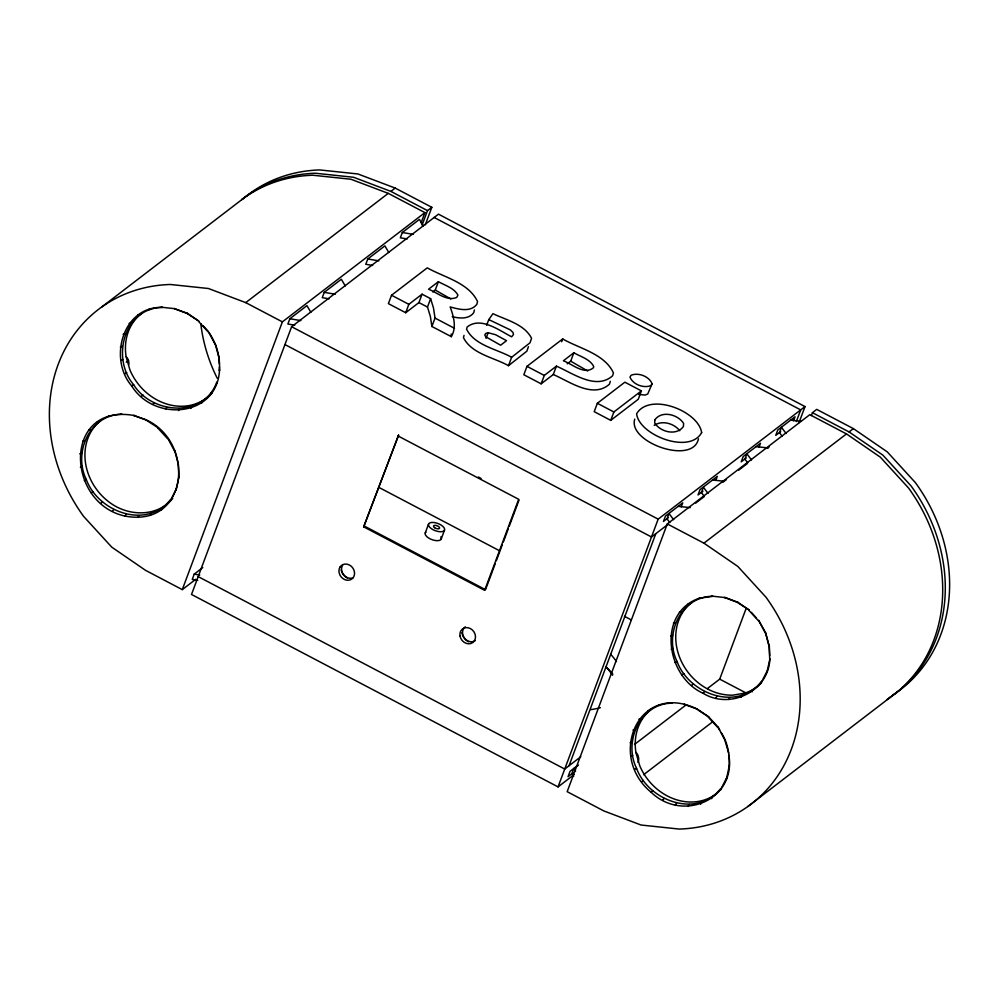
<?xml version="1.0" encoding="UTF-8"?>
<svg xmlns="http://www.w3.org/2000/svg" width="999" height="999" viewBox="0 0 999 999"><rect width="100%" height="100%" fill="white"/><g stroke="black" fill="none" stroke-linecap="round" stroke-linejoin="round"><path stroke-width="1.5" d="M134.728 415.596C62.762 402.41 65.385 503.134 125.025 516.083C187.924 527.984 195.804 443.643 147.153 420.292L133.716 415.434L145.767 419.767M219.43 366.82L219.43 370.816C220.354 357.33 216.82 343.918 209.091 332.779M685.027 704.482L684.015 704.32L697.452 709.19C639.01 680.356 606.505 755.569 651.136 792.282C682.329 822.414 736.051 800.074 728.908 755.256M528.434 346.678L526.848 351.198L508.491 365.671C493.693 357.38 471.478 353.896 463.436 337.562L464.036 335.389M176.111 490.297L179.046 476.61M216.621 383.441L216.795 382.118C203.746 418.369 151.873 414.235 133.616 384.677C110.951 358.166 124.038 307.804 162.512 307.392C122.665 306.131 108.179 358.778 131.768 386.051C154.046 422.115 217.332 417.457 219.543 369.742M726.423 779.195L729.345 765.496M699.687 598.039C656.418 612.837 666.046 676.76 703.159 693.318C730.356 710.102 769.03 690.946 769.854 658.641M729.233 766.57C729.745 754.745 727.846 742.569 721.166 732.554M769.168 646.278L765.471 632.404L769.168 646.278L769.742 659.715L766.92 672.327M170.117 501.248L176.286 488.973M210.627 394.38L210.914 392.844M720.416 790.134L726.585 777.871M760.926 683.279L767.095 671.003M170.404 499.7C146.678 529.945 98.139 511.988 86.276 479.47C72.877 452.572 89.86 414.373 122.003 414.248L120.742 414.061M720.704 788.598C696.99 818.83 648.438 800.873 636.575 768.356C623.176 741.458 640.172 703.271 672.315 703.146L671.041 702.959M761.213 681.743C737.487 711.975 688.948 694.018 677.072 661.5C663.686 634.602 680.669 596.415 712.811 596.278L699.163 598.251L700.674 598.389M474.425 309.965L473.688 312.762C468.768 319.38 459.328 318.506 452.235 316.633M161.338 509.777L161.801 508.066M201.848 402.909L202.31 401.211M711.65 798.663L712.1 796.952M752.147 691.808L752.609 690.097M610.302 381.306L609.465 384.178C592.956 398.901 569.655 381.581 553.284 374.513L541.146 383.816L523.826 374.737L526.96 366.346L562.699 338.961C579.657 348.663 604.632 353.833 613.436 372.914L612.599 375.786C596.091 390.509 572.789 373.201 556.418 366.133L544.28 375.437L541.146 383.816M178.933 477.684L178.359 464.248L174.663 450.374M218.868 357.392L215.172 343.519M150.387 515.297L151.061 513.486M190.896 408.441L191.571 406.63M282.38 321.865L245.729 302.622L208.454 288.511L170.292 284.478A159.99 137.6 52.5 0 0 83.604 516.371L111.751 547.14L145.617 570.379L182.28 589.622L282.38 321.865L424.912 212.612L388.261 193.369L350.986 179.258L312.824 175.225A159.99 137.6 52.5 0 0 241.795 199.575M202.797 567.544L194.243 574.1L192.258 579.408L197.765 580.332M310.864 312.287L306.943 305.632L289.835 318.743L287.862 324.038L294.742 325.199M799 422.652L805.019 406.581L438.474 214.161L291.621 326.723L191.508 594.467L558.054 786.9L574.1 774.6M345.254 285.914L341.333 279.245L324.225 292.357L322.252 297.665L329.133 298.826M388.798 252.535L384.877 245.879L367.769 258.991L365.784 264.285L372.677 265.447M423.351 226.049L419.43 219.393L402.322 232.505L400.337 237.799L407.23 238.961M391.521 295.242L388.386 303.634L405.706 312.724L418.943 302.572L422.077 294.181L430.619 298.676L433.491 308.017L435.04 318.082L431.893 326.473L451.323 336.663C456.868 327.347 453.583 316.358 450.174 306.905C458.628 309.278 470.442 312.537 476.823 304.37L477.559 301.586C468.706 282.68 444.18 277.397 427.26 267.857L391.521 295.242L408.841 304.333L422.077 294.181M421.103 222.802L424.912 212.612M422.065 225.175L427.51 210.627L431.83 207.317L395.179 188.074L357.892 173.963L319.742 169.93A159.99 137.6 52.5 0 0 244.006 198.002M425.299 224.775L431.83 207.317M405.706 312.724L408.841 304.333M431.893 326.473L430.357 316.408L427.485 307.055L430.619 298.676M432.804 291.945L435.264 290.06L438.399 281.681C445.129 285.489 454.133 288.024 457.942 295.13L456.718 297.44C446.89 301.598 437.312 292.645 428.559 289.211L438.399 281.681M363.686 526.848L398.589 435.139L363.686 526.848L484.652 590.347L518.693 499.3L397.727 435.801M486.688 325.199L488.773 319.605L492.944 313.686C506.381 320.067 524.363 324.188 531.568 338.286L529.982 342.819L511.625 357.28L508.491 365.671M486.038 338.311L488.136 332.717L495.666 334.752L506.53 340.684L500.624 345.217L485.739 336.763L484.777 334.977L485.676 333.454L488.136 332.717M425.237 532.979L428.571 524.05M441.183 539.048L444.53 530.119A8.529 3.834 20.5 0 0 433.816 522.489A8.529 3.834 20.5 0 0 431.318 528.646A8.529 3.834 20.5 0 0 444.53 530.119M561.65 341.745L562.699 338.961M553.284 374.513L556.418 366.133M567.207 363.836L570.704 361.163L573.838 352.772C580.631 356.705 589.934 359.103 593.693 366.446L593.443 367.769C584.328 375.399 572.24 363.986 563.374 360.801L573.838 352.772M495.242 563.673L485.514 589.685L364.56 526.186M496.316 560.776L502.26 544.88M503.346 541.995L508.204 528.995M509.29 526.098L519.018 500.087M597.34 403.284L594.205 411.675L610.739 420.354L638.261 399.263L641.395 390.884L624.862 382.192L597.34 403.284L613.873 411.975L641.395 390.884M610.739 420.354L613.873 411.975M652.085 383.741L650.898 385.602C643.643 388.549 632.842 384.478 629.969 377.085L631.143 375.224C638.411 372.277 649.2 376.348 652.085 383.741L647.764 393.981L645.117 395.067L638.698 394.38M558.054 786.9L658.166 519.143L805.019 406.581M569.043 765.734L655.806 533.678M578.458 765.059L573.763 768.668L571.778 773.975L573.626 776.41M667.282 523.926L567.17 791.683L603.821 810.926L641.108 825.037L679.258 829.07A159.99 137.6 52.5 0 0 765.958 597.19L737.799 566.408L703.933 543.169L667.282 523.926L809.814 414.672L846.465 433.916L880.331 457.155L908.491 487.937A159.99 137.6 52.5 0 1 886.737 699.75M681.243 506.868L682.742 502.847L665.471 516.096L663.461 521.441L668.406 517.657M715.796 480.382L717.294 476.361L700.024 489.61L698.026 494.967L702.959 491.183M758.99 447.277L760.489 443.256L743.219 456.506L741.208 461.85L746.153 458.066M793.543 420.791L795.042 416.77L777.771 430.02L775.761 435.364L780.706 431.58M796.328 421.578L800.699 409.89L434.153 217.47M811.313 415.596L812.412 412.687L816.72 409.378L853.383 428.621L887.249 451.86L915.396 482.629A159.99 137.6 52.5 0 1 892.394 695.267M707.367 688.598L719.705 679.145L746.39 607.754M700.686 804.195L701.373 802.372M741.196 697.339L741.87 695.516M634.74 419.13C627.459 442.145 692.806 465.609 698.476 438.823M342.682 564.997L341.858 566.783A8.529 7.343 52.5 0 0 345.292 576.411L347.153 577.534A8.529 7.343 52.5 0 0 353.084 577.772M178.509 410.601L179.433 408.741M137.999 517.457L138.923 515.596M728.808 699.487L729.732 697.627M688.311 806.343L689.223 804.482M165.534 409.228L166.721 407.392M125.025 516.083L126.211 514.248M715.833 698.114L717.02 696.291M675.336 804.982L676.51 803.146M152.859 404.42L154.283 402.684M112.35 511.288L113.786 509.552M703.159 693.318L704.595 691.583M662.649 800.174L664.085 798.438M141.346 396.528L142.994 394.942M100.837 503.384L102.497 501.798M691.645 685.414L693.294 683.84M651.136 792.282L652.797 790.696M214.972 344.056L208.329 331.443L203.122 325.736M174.463 450.924L167.82 438.299M765.271 632.954L758.628 620.329L764.71 631.068M728.671 753.146L724.762 739.809L718.131 727.197L708.741 716.932L698.713 710.052M101.661 307.068L244.193 197.814M126.249 362.175L128.471 360.464M245.729 302.622L388.261 193.369M242.02 199.413A159.99 137.6 52.5 0 1 315.422 173.239L353.571 177.273L390.859 191.383L395.179 188.074M182.28 589.622L195.792 579.27M667.469 524.75L651.498 536.987L284.952 344.568M695.729 503.084L704.332 496.491M722.752 482.367L726.448 479.545M738.736 470.129L747.327 463.536M766.995 448.464L769.455 446.578M703.933 543.169L846.465 433.916M812.412 412.687L849.063 431.93L853.383 428.621M580.769 756.755L564.735 769.043L198.189 576.623M577.434 765.671L570.029 771.353L568.031 776.71L572.964 772.926M634.552 744.405L686.388 704.682M643.656 774.687L712.762 721.715M747.889 806.48L890.421 697.227M131.768 386.051L133.616 384.677M91.259 492.919L93.107 491.545M682.067 674.949L683.915 673.576M641.558 781.805L643.406 780.431M124.788 373.738L126.773 372.615M84.291 480.594L86.276 479.47M675.099 662.637L677.072 661.5M634.59 769.492L636.575 768.356M654.195 425.337C662.237 419.967 674.175 423.464 679.745 430.744M165.035 505.594C150.787 515.284 132.005 514.735 117.008 507.08A53.334 45.867 52.5 0 1 101.161 420.192M120.891 360.414L122.952 359.54M80.382 467.27L82.442 466.408M671.191 649.3L673.251 648.438M630.681 756.168L632.742 755.294M120.33 346.978L122.402 346.378M79.82 453.846L81.893 453.234M670.629 635.876L672.702 635.277M630.119 742.732L632.192 742.132M197.69 320.317L187.662 313.436L174.226 308.579L186.9 313.374L198.951 321.178M146.391 420.229L158.441 428.047M711.55 596.091L725.536 597.627L724.525 597.464L737.2 602.272L749.25 610.077L737.961 602.335L726.91 598.151M696.703 709.128L708.741 716.932M123.139 334.365L125.15 334.003M82.63 441.221L84.653 440.871M673.438 623.251L675.461 622.901M632.929 730.119L634.952 729.757M129.133 323.414L131.031 323.276M88.624 430.269L90.522 430.132M679.432 612.312L681.33 612.175M638.935 719.168L640.834 719.03M137.912 314.885L139.635 314.922M97.403 421.74L99.126 421.778M688.211 603.783L689.934 603.808M647.702 710.639L649.425 710.676M186.9 313.374L187.662 313.436M737.2 602.272L737.961 602.335M148.863 309.353L150.374 309.503M108.354 416.221L109.865 416.358M658.653 705.107L660.164 705.257M161.251 307.205L175.225 308.728M790.883 420.167L801.186 421.291M756.33 446.653L768.106 447.939M712.786 480.032L723.101 481.143M678.421 506.356L690.209 507.629M402.322 232.505L413.349 234.365M367.769 258.991L378.796 260.851M324.225 292.357L335.252 294.218M289.835 318.743L300.861 320.604M194.243 574.1L199.75 575.037M488.773 319.605L510.389 329.92L512.974 332.455L513.498 334.528L511.613 336.8C499.088 330.369 480.619 316.183 467.17 326.998L466.57 329.171C474.612 345.517 496.828 348.988 511.625 357.28M435.264 290.06L450.886 298.976M570.704 361.163L587.712 371.004M390.859 191.383L427.51 210.627M418.943 302.572L427.485 307.055M435.04 318.082L454.458 328.284M526.96 366.346L544.28 375.437M291.621 326.723L658.166 519.143M478.321 476.998L481.068 478.434M378.733 487.325L499.55 550.761M624.45 616.321L631.243 619.892M719.705 679.145L745.803 692.844M347.44 578.084L345.741 577.06A11.226 9.653 52.5 0 1 341.096 569.842M849.063 431.93L882.929 455.169L911.076 485.951A159.99 137.6 52.5 0 1 889.322 697.764M751.335 612.35L756.543 618.056M748.726 610.164L758.291 620.629M708.216 717.032L717.781 727.497M198.414 321.278L207.992 331.743M157.917 428.134L167.482 438.598M786.113 433.491L781.48 427.385L779.495 432.679L782.267 436.351M751.548 459.977L746.915 453.871L744.942 459.165L747.714 462.837M708.016 493.356L703.383 487.237L701.398 492.544L704.183 496.216M673.651 519.68L669.018 513.561L667.032 518.868L669.817 522.539M573.763 768.668L575.611 771.116M718.131 727.197L719.642 729.882M451.186 333.978L451.323 336.663M769.292 645.466L769.73 655.706M218.993 356.581L219.305 363.898M636.013 752.434A8.529 7.343 52.5 0 1 638.261 756.218L638.673 758.341A8.529 7.343 52.5 0 1 637.899 762.299M715.334 794.48A53.334 45.867 52.5 0 1 639.797 765.883L635.976 752.821A53.334 45.867 52.5 0 1 651.46 709.09M761.513 682.704A53.334 45.867 52.5 0 1 745.104 693.044L732.954 695.154A53.334 45.867 52.5 0 1 680.644 659.815A53.334 45.867 52.5 0 1 691.97 602.222M217.158 378.109A151.386 130.195 52.5 0 1 200.787 323.651M212.225 392.694A53.334 45.867 52.5 0 1 130.007 370.142L126.174 357.068A53.334 45.867 52.5 0 1 141.671 313.336M172.702 498.414A53.334 45.867 52.5 0 1 167.395 503.771M126.211 356.68A8.529 7.343 52.5 0 1 128.746 364.66M607.292 668.131A109.927 49.401 20.5 0 1 612.837 674.175M605.993 666.758A101.324 45.529 20.5 0 1 612.599 675.237M600.399 707.679A101.324 45.529 20.5 0 1 590.721 709.627M610.664 654.258A101.324 45.529 20.5 0 1 616.445 661.538M440.846 536.863A8.529 3.834 20.5 0 1 432.829 539.935A8.529 3.834 20.5 0 1 425.886 532.167M475.299 640.621A8.529 7.343 52.5 0 1 464.31 637.974A8.529 7.343 52.5 0 1 465.272 626.81M468.506 641.783A11.226 9.653 52.5 0 1 461.913 632.704M654.869 419.83L654.707 422.964C660.252 432.067 676.523 436.201 683.428 426.486L683.603 423.401C677.996 414.448 661.775 410.102 654.869 419.83M701.648 432.579C689.697 454.807 638.898 435.164 636.625 413.748C649.587 391.97 698.338 410.839 701.648 432.579M340.085 566.982L339.26 568.768A8.529 7.343 52.5 0 0 342.694 578.396L344.555 579.532A8.529 7.343 52.5 0 0 353.421 577.322L354.245 575.536A8.529 7.343 52.5 0 0 350.811 565.909L348.938 564.785A8.529 7.343 52.5 0 0 340.085 566.982M434.59 527.672A3.197 1.436 20.5 0 0 439.548 528.221A3.197 1.436 20.5 0 0 435.527 525.362A3.197 1.436 20.5 0 0 434.59 527.672M460.015 635.938A8.529 7.343 52.5 0 0 472.702 642.607A8.529 7.343 52.5 0 0 470.367 628.558A8.529 7.343 52.5 0 0 460.015 635.938"/></g></svg>
